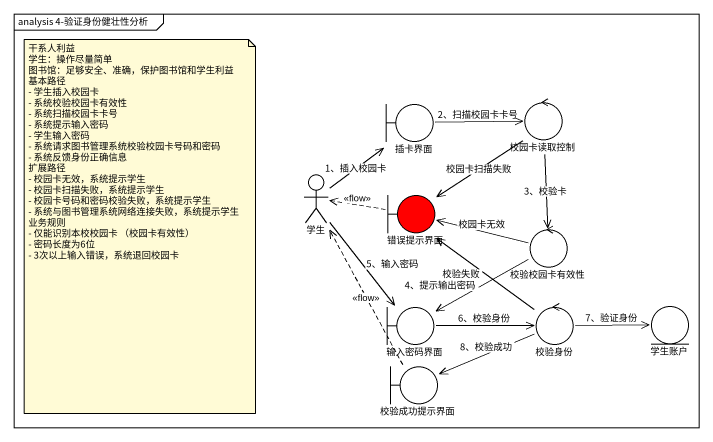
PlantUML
@startuml
mainframe analysis 4-验证身份健壮性分析
boundary 插卡界面
control 校园卡读取控制
actor 学生
boundary 错误提示界面 #FF0000
control 校验校园卡有效性
boundary 输入密码界面
control 校验身份
entity 学生账户
boundary 校验成功提示界面
插卡界面 -right-> 校园卡读取控制 : 2、扫描校园卡卡号
校园卡读取控制 --> 错误提示界面 : 校园卡扫描失败
校园卡读取控制 --> 校验校园卡有效性 : 3、校验卡
学生 -up-> 插卡界面 : 1、插入校园卡
学生 --> 输入密码界面 : 5、输入密码
错误提示界面 .left.> 学生 : <<flow>>
校验校园卡有效性 -left-> 错误提示界面 : 校园卡无效
校验校园卡有效性 -left-> 输入密码界面 : 4、提示输出密码
输入密码界面 -right-> 校验身份 : 6、校验身份
校验身份 -up-> 错误提示界面 : 校验失败
校验身份 -right-> 学生账户 : 7、验证身份
校验身份 -left-> 校验成功提示界面 : 8、校验成功
校验成功提示界面 .up.> 学生 : <<flow>>
note as N1
  干系人利益
  学生：操作尽量简单
  图书馆：足够安全、准确，保护图书馆和学生利益
  基本路径
  - 学生插入校园卡
  - 系统校验校园卡有效性
  - 系统扫描校园卡卡号
  - 系统提示输入密码
  - 学生输入密码
  - 系统请求图书管理系统校验校园卡号码和密码
  - 系统反馈身份正确信息
  扩展路径
  - 校园卡无效，系统提示学生
  - 校园卡扫描失败，系统提示学生
  - 校园卡号码和密码校验失败，系统提示学生
  - 系统与图书管理系统网络连接失败，系统提示学生
  业务规则
  - 仅能识别本校校园卡 （校园卡有效性）
  - 密码长度为6位
  - 3次以上输入错误，系统退回校园卡
end note
@enduml
